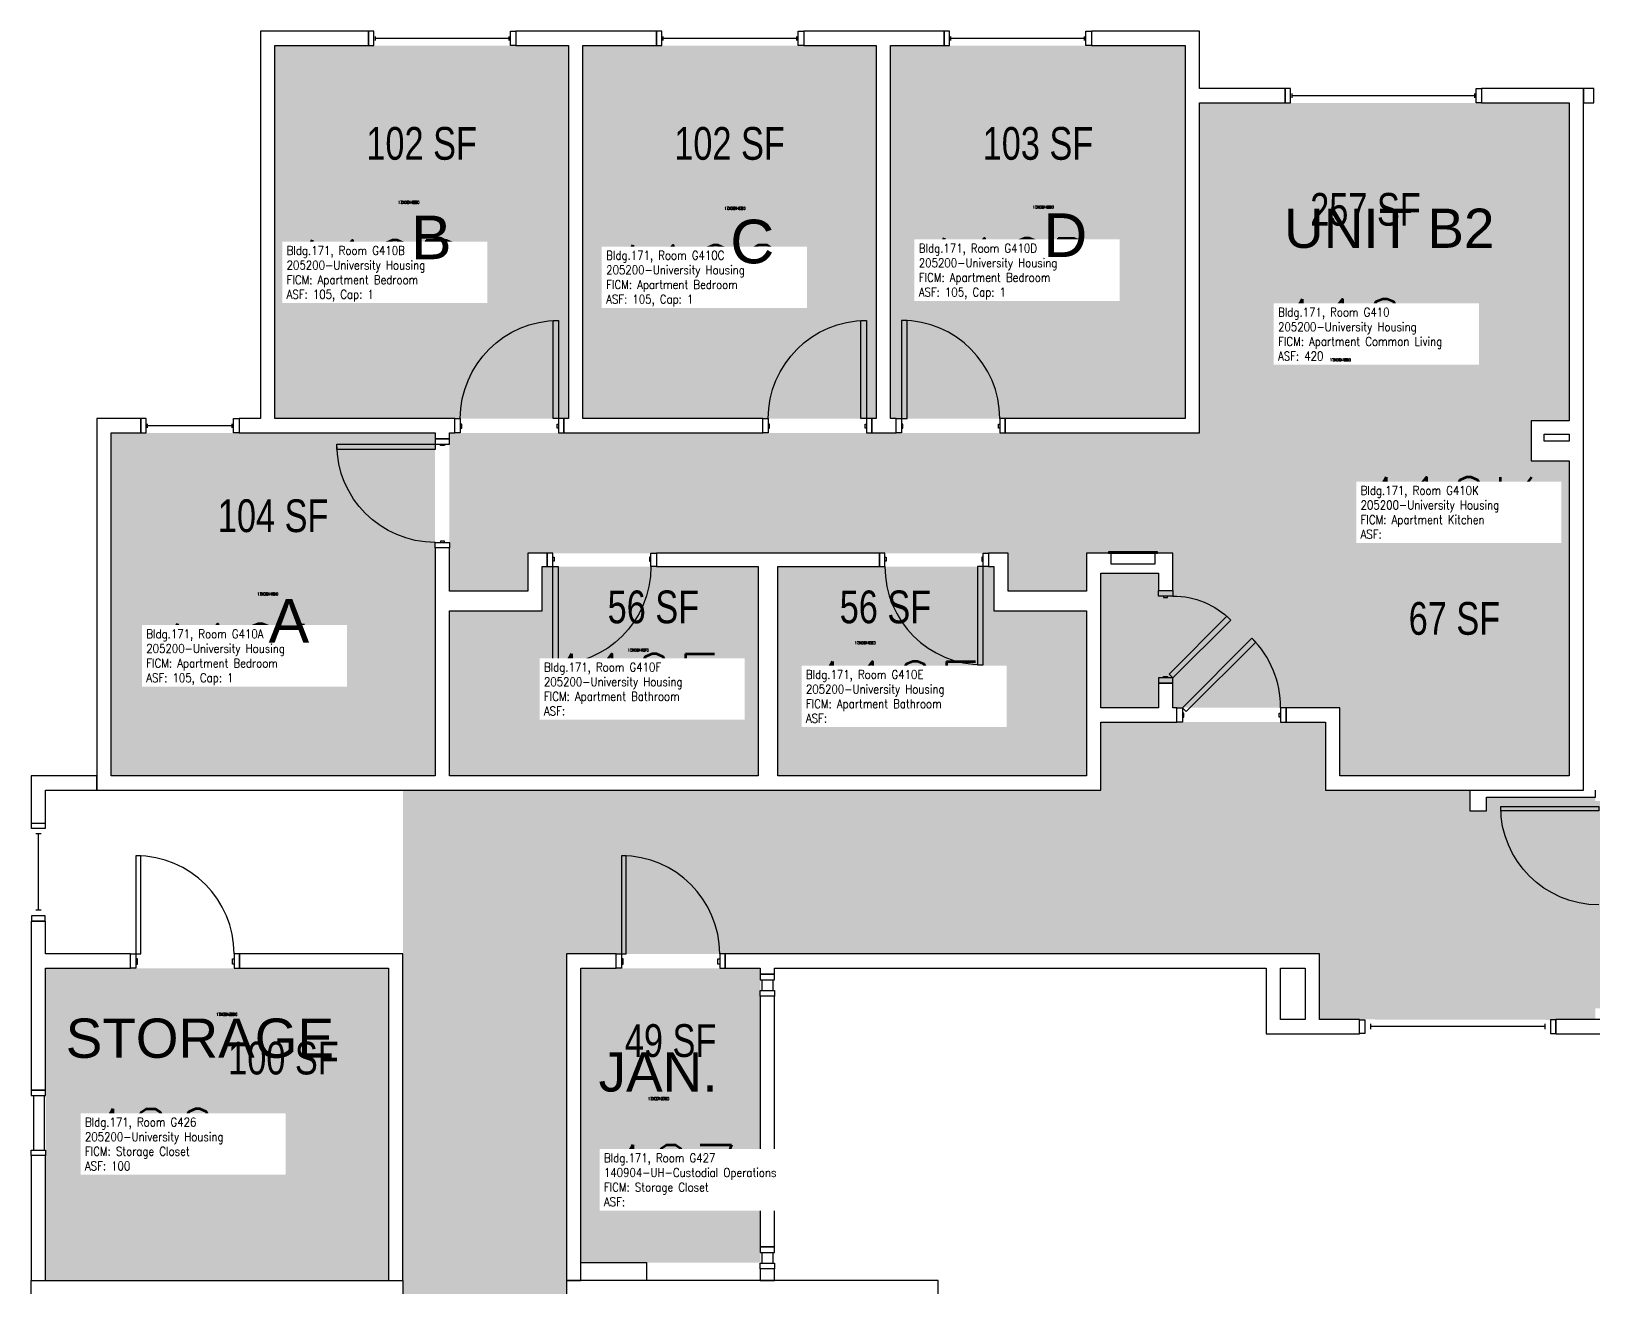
# Model space of a CAD drawing. Header units: inches. Extents: x 1062 to 4030, y -1482 to 1605.
# Drawn here: x 1205 to 1778, y 1145 to 1605 of the extents above; entities that cross this region are included whole.
import ezdxf
from ezdxf.enums import TextEntityAlignment as Align

# ---------------------------------------------------------------- set-up
doc = ezdxf.new("R2010")
doc.units = ezdxf.units.IN
doc.header["$LTSCALE"] = 192
doc.header["$MEASUREMENT"] = 0
for name, color, linetype in [('A-AREA-IDEN', 1, 'Continuous'), ('A-DOOR', 2, 'Continuous'), ('A-GLAZ', 1, 'Continuous'), ('A-IDEN-RNUM', 7, 'Continuous'), ('A-IDEN-SNUM', 4, 'Continuous'), ('A-IDEN-VNUM', 4, 'Continuous'), ('A-WALL', 5, 'Continuous'), ('AREA-TEXT', 3, 'Continuous'), ('E-POWER', 2, 'Continuous'), ('Rooms-Category-Color', 7, 'Continuous'), ('Rooms-College-Color', 7, 'Continuous'), ('Rooms-Department-Color', 7, 'Continuous'), ('Rooms-Division-Color', 7, 'Continuous'), ('Rooms-Information', 7, 'Continuous')]:
    doc.layers.add(name, color=color, linetype=linetype)
doc.styles.add('AREA', font='arial.ttf', dxfattribs={"width": 0.75, "height": 12})
doc.styles.add('Dimstyle', font='arial.ttf')
doc.styles.add('ROOMSNUMBER', font='txt.shx', dxfattribs={"height": 0.03})
doc.styles.add('ROOMVNUMBER', font='simplex.shx', dxfattribs={"width": 0.85})
doc.styles.get("Standard").update_dxf_attribs({"font": 'arial.ttf'})

msp = doc.modelspace()

# ---------------------------------------------------------------- hatches: boundary and pattern name
h = msp.add_hatch()
h.set_pattern_fill('ANSI31', color=256, style=0)
h.set_pattern_definition([(45, (1169.63128, 1978.21835), (-0.088388348, 0.088388348), [])])
h.paths.add_polyline_path([(1501.1, 1394.27), (1559.84, 1394.27), (1559.84, 1385.06), (1501.1, 1385.06)], flags=9)
at = {"layer": 'Rooms-Category-Color', "true_color": 0x728ef3}
for points in [[(1401.74, 1600.13), (1294.11, 1600.13), (1294.11, 1463.38), (1401.75, 1463.39), (1401.75, 1599.68)], [(1406.99, 1600.13), (1514.61, 1600.13), (1514.63, 1463.39), (1406.99, 1463.38), (1407, 1599.68)], [(1519.86, 1600.13), (1627.86, 1600.13), (1627.86, 1463.38), (1519.86, 1463.38), (1519.88, 1599.68)], [(1768.61, 1579.13), (1633.11, 1579.13), (1633.11, 1458.13), (1358.11, 1458.13), (1358.11, 1400.13), (1386.86, 1400.13), (1386.86, 1414), (1562.89, 1414), (1562.89, 1400.13), (1591.64, 1400.13), (1591.64, 1414), (1623.34, 1414), (1623.34, 1400.38), (1618.09, 1400.38), (1618.09, 1406.75), (1596.89, 1406.75), (1596.89, 1357.38), (1618.09, 1357.38), (1618.09, 1366.38), (1623.34, 1366.38), (1623.34, 1357.38), (1684.47, 1357.38), (1684.47, 1447.88), (1754.61, 1447.88), (1754.61, 1462.5), (1768.61, 1462.5)], [(1234.13, 1332.38), (1234.11, 1458.13), (1352.86, 1458.13), (1352.86, 1332.38)], [(1768.61, 1447.88), (1768.61, 1332.38), (1684.47, 1332.38), (1684.47, 1447.88)], [(1392.13, 1409.13), (1471.25, 1409.13), (1471.25, 1332.38), (1358.13, 1332.38), (1358.11, 1392.88), (1392.11, 1392.88)], [(1478.52, 1332.38), (1591.64, 1332.38), (1591.64, 1392.88), (1557.64, 1392.88), (1557.64, 1409.13), (1478.5, 1409.13)], [(1210.06, 1261.88), (1335.81, 1261.88), (1335.81, 1147.38), (1210.06, 1147.38)], [(1406.31, 1154), (1472.06, 1154), (1472.06, 1261.88), (1406.31, 1261.88)]]:
    msp.add_hatch(color=171, dxfattribs=at).paths.add_polyline_path(points)
at = {"layer": 'Rooms-Category-Color', "true_color": 0xadadad}
for points in [[(1732.24, 1327.13), (1732.24, 1243.02), (1677.06, 1243.13), (1677.06, 1267.13), (1401.06, 1267.13), (1401.06, 779.34), (1426.06, 779.34), (1426.06, 697.02), (1401.06, 697.02), (1401.06, 512.98), (1426.06, 512.98), (1426.06, 430.66), (1401.06, 430.66), (1401.06, 62.63), (1341.06, 62.63), (1341.06, 430.66), (1316.06, 430.66), (1316.06, 512.98), (1341.06, 512.98), (1341.06, 697.02), (1316.06, 697.02), (1316.06, 779.34), (1341.06, 779.34), (1341.06, 1267.13), (1341.06, 1327.13), (1596.89, 1327.13), (1596.89, 1352.13), (1679.22, 1352.13), (1679.22, 1327.13)], [(2373.32, 1275.37), (2369.79, 1278.9), (2351.87, 1296.82), (2321.57, 1327.13), (2031.61, 1327.13), (1782.24, 1327.13), (1782.24, 1323.13), (1778.24, 1323.13), (1778.24, 1324.63), (1738.24, 1324.63), (1738.24, 1319.63), (1732.24, 1319.63), (1732.24, 1243.02), (1763.74, 1242.96), (1778.24, 1243.13), (1778.24, 1247.13), (1782.24, 1247.13), (1782.24, 1245.63), (1822.24, 1245.63), (1822.24, 1250.63), (1828.24, 1250.63), (1828.24, 1222.38), (1897.49, 1222.38), (1897.49, 1243.13), (2320.71, 1243.13), (2327.36, 1236.48), (2330.9, 1232.94)]]:
    msp.add_hatch(color=253, dxfattribs=at).paths.add_polyline_path(points)
at = {"layer": 'Rooms-College-Color', "true_color": 0xadadad}
for points in [[(1401.74, 1600.13), (1294.11, 1600.13), (1294.11, 1463.38), (1401.75, 1463.39), (1401.75, 1599.68)], [(1406.99, 1600.13), (1514.61, 1600.13), (1514.63, 1463.39), (1406.99, 1463.38), (1407, 1599.68)], [(1519.86, 1600.13), (1627.86, 1600.13), (1627.86, 1463.38), (1519.86, 1463.38), (1519.88, 1599.68)], [(1768.61, 1579.13), (1633.11, 1579.13), (1633.11, 1458.13), (1358.11, 1458.13), (1358.11, 1400.13), (1386.86, 1400.13), (1386.86, 1414), (1562.89, 1414), (1562.89, 1400.13), (1591.64, 1400.13), (1591.64, 1414), (1623.34, 1414), (1623.34, 1400.38), (1618.09, 1400.38), (1618.09, 1406.75), (1596.89, 1406.75), (1596.89, 1357.38), (1618.09, 1357.38), (1618.09, 1366.38), (1623.34, 1366.38), (1623.34, 1357.38), (1684.47, 1357.38), (1684.47, 1447.88), (1754.61, 1447.88), (1754.61, 1462.5), (1768.61, 1462.5)], [(1234.13, 1332.38), (1234.11, 1458.13), (1352.86, 1458.13), (1352.86, 1332.38)], [(1768.61, 1447.88), (1768.61, 1332.38), (1684.47, 1332.38), (1684.47, 1447.88)], [(1392.13, 1409.13), (1471.25, 1409.13), (1471.25, 1332.38), (1358.13, 1332.38), (1358.11, 1392.88), (1392.11, 1392.88)], [(1478.52, 1332.38), (1591.64, 1332.38), (1591.64, 1392.88), (1557.64, 1392.88), (1557.64, 1409.13), (1478.5, 1409.13)], [(1732.24, 1327.13), (1732.24, 1243.02), (1677.06, 1243.13), (1677.06, 1267.13), (1401.06, 1267.13), (1401.06, 779.34), (1426.06, 779.34), (1426.06, 697.02), (1401.06, 697.02), (1401.06, 512.98), (1426.06, 512.98), (1426.06, 430.66), (1401.06, 430.66), (1401.06, 62.63), (1341.06, 62.63), (1341.06, 430.66), (1316.06, 430.66), (1316.06, 512.98), (1341.06, 512.98), (1341.06, 697.02), (1316.06, 697.02), (1316.06, 779.34), (1341.06, 779.34), (1341.06, 1267.13), (1341.06, 1327.13), (1596.89, 1327.13), (1596.89, 1352.13), (1679.22, 1352.13), (1679.22, 1327.13)], [(2373.32, 1275.37), (2369.79, 1278.9), (2351.87, 1296.82), (2321.57, 1327.13), (2031.61, 1327.13), (1782.24, 1327.13), (1782.24, 1323.13), (1778.24, 1323.13), (1778.24, 1324.63), (1738.24, 1324.63), (1738.24, 1319.63), (1732.24, 1319.63), (1732.24, 1243.02), (1763.74, 1242.96), (1778.24, 1243.13), (1778.24, 1247.13), (1782.24, 1247.13), (1782.24, 1245.63), (1822.24, 1245.63), (1822.24, 1250.63), (1828.24, 1250.63), (1828.24, 1222.38), (1897.49, 1222.38), (1897.49, 1243.13), (2320.71, 1243.13), (2327.36, 1236.48), (2330.9, 1232.94)], [(1210.06, 1261.88), (1335.81, 1261.88), (1335.81, 1147.38), (1210.06, 1147.38)], [(1406.31, 1154), (1472.06, 1154), (1472.06, 1261.88), (1406.31, 1261.88)]]:
    msp.add_hatch(color=253, dxfattribs=at).paths.add_polyline_path(points)
at = {"layer": 'Rooms-Department-Color', "true_color": 0x604aed}
for points in [[(1401.74, 1600.13), (1294.11, 1600.13), (1294.11, 1463.38), (1401.75, 1463.39), (1401.75, 1599.68)], [(1406.99, 1600.13), (1514.61, 1600.13), (1514.63, 1463.39), (1406.99, 1463.38), (1407, 1599.68)], [(1519.86, 1600.13), (1627.86, 1600.13), (1627.86, 1463.38), (1519.86, 1463.38), (1519.88, 1599.68)], [(1768.61, 1579.13), (1633.11, 1579.13), (1633.11, 1458.13), (1358.11, 1458.13), (1358.11, 1400.13), (1386.86, 1400.13), (1386.86, 1414), (1562.89, 1414), (1562.89, 1400.13), (1591.64, 1400.13), (1591.64, 1414), (1623.34, 1414), (1623.34, 1400.38), (1618.09, 1400.38), (1618.09, 1406.75), (1596.89, 1406.75), (1596.89, 1357.38), (1618.09, 1357.38), (1618.09, 1366.38), (1623.34, 1366.38), (1623.34, 1357.38), (1684.47, 1357.38), (1684.47, 1447.88), (1754.61, 1447.88), (1754.61, 1462.5), (1768.61, 1462.5)], [(1234.13, 1332.38), (1234.11, 1458.13), (1352.86, 1458.13), (1352.86, 1332.38)], [(1768.61, 1447.88), (1768.61, 1332.38), (1684.47, 1332.38), (1684.47, 1447.88)], [(1392.13, 1409.13), (1471.25, 1409.13), (1471.25, 1332.38), (1358.13, 1332.38), (1358.11, 1392.88), (1392.11, 1392.88)], [(1478.52, 1332.38), (1591.64, 1332.38), (1591.64, 1392.88), (1557.64, 1392.88), (1557.64, 1409.13), (1478.5, 1409.13)], [(1210.06, 1261.88), (1335.81, 1261.88), (1335.81, 1147.38), (1210.06, 1147.38)], [(1406.31, 1154), (1472.06, 1154), (1472.06, 1261.88), (1406.31, 1261.88)]]:
    msp.add_hatch(color=173, dxfattribs=at).paths.add_polyline_path(points)
at = {"layer": 'Rooms-Department-Color', "true_color": 0xacacac}
for points in [[(1732.24, 1327.13), (1732.24, 1243.02), (1677.06, 1243.13), (1677.06, 1267.13), (1401.06, 1267.13), (1401.06, 779.34), (1426.06, 779.34), (1426.06, 697.02), (1401.06, 697.02), (1401.06, 512.98), (1426.06, 512.98), (1426.06, 430.66), (1401.06, 430.66), (1401.06, 62.63), (1341.06, 62.63), (1341.06, 430.66), (1316.06, 430.66), (1316.06, 512.98), (1341.06, 512.98), (1341.06, 697.02), (1316.06, 697.02), (1316.06, 779.34), (1341.06, 779.34), (1341.06, 1267.13), (1341.06, 1327.13), (1596.89, 1327.13), (1596.89, 1352.13), (1679.22, 1352.13), (1679.22, 1327.13)], [(2373.32, 1275.37), (2369.79, 1278.9), (2351.87, 1296.82), (2321.57, 1327.13), (2031.61, 1327.13), (1782.24, 1327.13), (1782.24, 1323.13), (1778.24, 1323.13), (1778.24, 1324.63), (1738.24, 1324.63), (1738.24, 1319.63), (1732.24, 1319.63), (1732.24, 1243.02), (1763.74, 1242.96), (1778.24, 1243.13), (1778.24, 1247.13), (1782.24, 1247.13), (1782.24, 1245.63), (1822.24, 1245.63), (1822.24, 1250.63), (1828.24, 1250.63), (1828.24, 1222.38), (1897.49, 1222.38), (1897.49, 1243.13), (2320.71, 1243.13), (2327.36, 1236.48), (2330.9, 1232.94)]]:
    msp.add_hatch(color=253, dxfattribs=at).paths.add_polyline_path(points)
at = {"layer": 'Rooms-Division-Color', "true_color": 0x604aed}
for points in [[(1401.74, 1600.13), (1294.11, 1600.13), (1294.11, 1463.38), (1401.75, 1463.39), (1401.75, 1599.68)], [(1406.99, 1600.13), (1514.61, 1600.13), (1514.63, 1463.39), (1406.99, 1463.38), (1407, 1599.68)], [(1519.86, 1600.13), (1627.86, 1600.13), (1627.86, 1463.38), (1519.86, 1463.38), (1519.88, 1599.68)], [(1768.61, 1579.13), (1633.11, 1579.13), (1633.11, 1458.13), (1358.11, 1458.13), (1358.11, 1400.13), (1386.86, 1400.13), (1386.86, 1414), (1562.89, 1414), (1562.89, 1400.13), (1591.64, 1400.13), (1591.64, 1414), (1623.34, 1414), (1623.34, 1400.38), (1618.09, 1400.38), (1618.09, 1406.75), (1596.89, 1406.75), (1596.89, 1357.38), (1618.09, 1357.38), (1618.09, 1366.38), (1623.34, 1366.38), (1623.34, 1357.38), (1684.47, 1357.38), (1684.47, 1447.88), (1754.61, 1447.88), (1754.61, 1462.5), (1768.61, 1462.5)], [(1234.13, 1332.38), (1234.11, 1458.13), (1352.86, 1458.13), (1352.86, 1332.38)], [(1768.61, 1447.88), (1768.61, 1332.38), (1684.47, 1332.38), (1684.47, 1447.88)], [(1392.13, 1409.13), (1471.25, 1409.13), (1471.25, 1332.38), (1358.13, 1332.38), (1358.11, 1392.88), (1392.11, 1392.88)], [(1478.52, 1332.38), (1591.64, 1332.38), (1591.64, 1392.88), (1557.64, 1392.88), (1557.64, 1409.13), (1478.5, 1409.13)], [(1210.06, 1261.88), (1335.81, 1261.88), (1335.81, 1147.38), (1210.06, 1147.38)], [(1406.31, 1154), (1472.06, 1154), (1472.06, 1261.88), (1406.31, 1261.88)]]:
    msp.add_hatch(color=173, dxfattribs=at).paths.add_polyline_path(points)
at = {"layer": 'Rooms-Division-Color', "true_color": 0xadadad}
for points in [[(1732.24, 1327.13), (1732.24, 1243.02), (1677.06, 1243.13), (1677.06, 1267.13), (1401.06, 1267.13), (1401.06, 779.34), (1426.06, 779.34), (1426.06, 697.02), (1401.06, 697.02), (1401.06, 512.98), (1426.06, 512.98), (1426.06, 430.66), (1401.06, 430.66), (1401.06, 62.63), (1341.06, 62.63), (1341.06, 430.66), (1316.06, 430.66), (1316.06, 512.98), (1341.06, 512.98), (1341.06, 697.02), (1316.06, 697.02), (1316.06, 779.34), (1341.06, 779.34), (1341.06, 1267.13), (1341.06, 1327.13), (1596.89, 1327.13), (1596.89, 1352.13), (1679.22, 1352.13), (1679.22, 1327.13)], [(2373.32, 1275.37), (2369.79, 1278.9), (2351.87, 1296.82), (2321.57, 1327.13), (2031.61, 1327.13), (1782.24, 1327.13), (1782.24, 1323.13), (1778.24, 1323.13), (1778.24, 1324.63), (1738.24, 1324.63), (1738.24, 1319.63), (1732.24, 1319.63), (1732.24, 1243.02), (1763.74, 1242.96), (1778.24, 1243.13), (1778.24, 1247.13), (1782.24, 1247.13), (1782.24, 1245.63), (1822.24, 1245.63), (1822.24, 1250.63), (1828.24, 1250.63), (1828.24, 1222.38), (1897.49, 1222.38), (1897.49, 1243.13), (2320.71, 1243.13), (2327.36, 1236.48), (2330.9, 1232.94)]]:
    msp.add_hatch(color=253, dxfattribs=at).paths.add_polyline_path(points)

# ---------------------------------------------------------------- linework, layer by layer
at = {"layer": 'A-DOOR'}
for points in [[(1398.11, 1463.38), (1396.11, 1463.38), (1396.11, 1499.38), (1398.11, 1499.38)], [(1510.99, 1463.38), (1508.99, 1463.38), (1508.99, 1499.38), (1510.99, 1499.38)], [(1523.86, 1463.38), (1525.86, 1463.38), (1525.86, 1499.38), (1523.86, 1499.38)], [(1362.11, 1458.13), (1360.11, 1458.13), (1360.11, 1463.38), (1362.11, 1463.38)], [(1362.11, 1459.88), (1362.61, 1459.88), (1362.61, 1461.38), (1362.11, 1461.38)], [(1398.11, 1459.88), (1397.61, 1459.88), (1397.61, 1461.38), (1398.11, 1461.38)], [(1398.11, 1458.13), (1400.11, 1458.13), (1400.11, 1463.38), (1398.11, 1463.38)], [(1474.99, 1458.13), (1472.99, 1458.13), (1472.99, 1463.38), (1474.99, 1463.38)], [(1474.99, 1459.88), (1475.49, 1459.88), (1475.49, 1461.38), (1474.99, 1461.38)], [(1510.99, 1459.88), (1510.49, 1459.88), (1510.49, 1461.38), (1510.99, 1461.38)], [(1510.99, 1458.13), (1512.99, 1458.13), (1512.99, 1463.38), (1510.99, 1463.38)], [(1523.86, 1458.13), (1521.86, 1458.13), (1521.86, 1463.38), (1523.86, 1463.38)], [(1523.86, 1459.88), (1524.36, 1459.88), (1524.36, 1461.38), (1523.86, 1461.38)], [(1559.86, 1459.88), (1559.36, 1459.88), (1559.36, 1461.38), (1559.86, 1461.38)], [(1559.86, 1458.13), (1561.86, 1458.13), (1561.86, 1463.38), (1559.86, 1463.38)], [(1358.11, 1454), (1358.11, 1456), (1352.86, 1456), (1352.86, 1454)], [(1352.86, 1454), (1352.86, 1452), (1316.86, 1452), (1316.86, 1454)], [(1356.36, 1454), (1356.36, 1453.5), (1354.86, 1453.5), (1354.86, 1454)], [(1358.11, 1418), (1358.11, 1416), (1352.86, 1416), (1352.86, 1418)], [(1356.36, 1418), (1356.36, 1418.5), (1354.86, 1418.5), (1354.86, 1418)], [(1396, 1414), (1394, 1414), (1394, 1409.12), (1396, 1409.12)], [(1396, 1412.62), (1396.5, 1412.62), (1396.5, 1411.12), (1396, 1411.12)], [(1396, 1409.12), (1398, 1409.12), (1398, 1373.12), (1396, 1373.12)], [(1432, 1412.62), (1431.5, 1412.62), (1431.5, 1411.12), (1432, 1411.12)], [(1432, 1414), (1434, 1414), (1434, 1409.12), (1432, 1409.12)], [(1517.75, 1414), (1515.75, 1414), (1515.75, 1409.12), (1517.75, 1409.12)], [(1517.75, 1412.62), (1518.25, 1412.62), (1518.25, 1411.12), (1517.75, 1411.12)], [(1553.75, 1409.12), (1551.75, 1409.12), (1551.75, 1373.12), (1553.75, 1373.12)], [(1553.75, 1412.62), (1553.25, 1412.62), (1553.25, 1411.12), (1553.75, 1411.12)], [(1553.75, 1414), (1555.75, 1414), (1555.75, 1409.12), (1553.75, 1409.12)], [(1618.09, 1398.33), (1618.09, 1400.33), (1623.34, 1400.33), (1623.34, 1398.33)], [(1619.84, 1398.33), (1619.84, 1397.83), (1621.34, 1397.83), (1621.34, 1398.33)], [(1623.34, 1368.33), (1621.93, 1369.74), (1643.14, 1390.95), (1644.56, 1389.54)], [(1626.83, 1357.38), (1628.25, 1355.96), (1653.7, 1381.42), (1652.29, 1382.83)], [(1618.09, 1368.33), (1618.09, 1366.33), (1623.34, 1366.33), (1623.34, 1368.33)], [(1619.84, 1368.33), (1619.84, 1368.83), (1621.34, 1368.83), (1621.34, 1368.33)], [(1626.83, 1352.13), (1624.83, 1352.13), (1624.83, 1357.38), (1626.83, 1357.38)], [(1626.83, 1353.88), (1627.33, 1353.88), (1627.33, 1355.38), (1626.83, 1355.38)], [(1662.83, 1353.88), (1662.33, 1353.88), (1662.33, 1355.38), (1662.83, 1355.38)], [(1662.83, 1352.13), (1664.83, 1352.13), (1664.83, 1357.38), (1662.83, 1357.38)], [(1779.49, 1321.12), (1779.49, 1319.62), (1743.49, 1319.62), (1743.49, 1321.12)], [(1243.19, 1267.12), (1244.94, 1267.12), (1244.94, 1303.12), (1243.19, 1303.12)], [(1421.19, 1267.12), (1422.94, 1267.12), (1422.94, 1303.12), (1421.19, 1303.12)], [(1243.19, 1261.87), (1241.19, 1261.87), (1241.19, 1267.12), (1243.19, 1267.12)], [(1279.19, 1261.87), (1281.19, 1261.87), (1281.19, 1267.12), (1279.19, 1267.12)], [(1421.19, 1261.87), (1419.19, 1261.87), (1419.19, 1267.12), (1421.19, 1267.12)], [(1457.19, 1261.87), (1459.19, 1261.87), (1459.19, 1267.12), (1457.19, 1267.12)], [(1243.19, 1263.37), (1243.81, 1263.37), (1243.81, 1265.37), (1243.19, 1265.37)], [(1279.19, 1263.37), (1278.56, 1263.37), (1278.56, 1265.37), (1279.19, 1265.37)], [(1421.19, 1263.37), (1421.81, 1263.37), (1421.81, 1265.37), (1421.19, 1265.37)], [(1457.19, 1263.37), (1456.56, 1263.37), (1456.56, 1265.37), (1457.19, 1265.37)]]:
    msp.add_lwpolyline(points, close=True, dxfattribs=at)
at = {"layer": 'A-DOOR', "extrusion": (0, 0, -1)}
for centre, radius, start, end in [((-1398.11, 1463.38), 36, 0, 90), ((-1510.99, 1463.38), 36, 0, 90), ((-1352.86, 1454), 36, 270, 0), ((-1396, 1409.12), 36, 180, 270), ((-1623.34, 1368.33), 30, 90, 135), ((-1779.49, 1321.12), 36, 270, 0)]:
    msp.add_arc(centre, radius, start, end, dxfattribs=at)
at = {"layer": 'A-DOOR'}
for centre, start, end in [((1523.86, 1463.38), 0, 90), ((1553.75, 1409.12), 180, 270), ((1626.83, 1357.38), 0, 45), ((1243.19, 1267.12), 0, 90), ((1421.19, 1267.12), 0, 90)]:
    msp.add_arc(centre, 36, start, end, dxfattribs=at)
at = {"layer": 'A-GLAZ'}
for p, q in [((1330.96, 1602), (1330.96, 1603.5)), ((1379.96, 1602.75), (1330.96, 1602.75)), ((1379.96, 1602), (1379.96, 1603.5)), ((1436.49, 1602), (1436.49, 1603.5)), ((1485.49, 1602.75), (1436.49, 1602.75)), ((1485.49, 1602), (1485.49, 1603.5)), ((1541.96, 1602), (1541.96, 1603.5)), ((1590.96, 1602.75), (1541.96, 1602.75)), ((1590.96, 1602), (1590.96, 1603.5)), ((1667, 1581), (1667, 1582.5)), ((1734, 1581.75), (1667, 1581.75)), ((1734, 1581), (1734, 1582.5)), ((1247.49, 1460), (1247.49, 1461.5)), ((1278.49, 1460.75), (1247.49, 1460.75)), ((1278.49, 1460), (1278.49, 1461.5)), ((1208.44, 1311.12), (1206.44, 1311.12)), ((1207.44, 1283.12), (1207.44, 1311.12)), ((1208.44, 1283.12), (1206.44, 1283.12)), ((1472.69, 1257.67), (1472.69, 1253.67)), ((1476.69, 1257.67), (1476.69, 1253.67)), ((1695.74, 1241.5), (1695.74, 1239.5)), ((1759.74, 1240.5), (1695.74, 1240.5)), ((1759.74, 1241.5), (1759.74, 1239.5)), ((1205.61, 1215.18), (1205.61, 1195.18)), ((1209.61, 1215.18), (1209.61, 1195.18)), ((1472.69, 1157.71), (1472.69, 1153.71)), ((1476.69, 1157.71), (1476.69, 1153.71))]:
    msp.add_line(p, q, dxfattribs=at)
for points in [[(1330.46, 1605.38), (1328.46, 1605.38), (1328.46, 1600.13), (1330.46, 1600.13)], [(1380.46, 1605.38), (1382.46, 1605.38), (1382.46, 1600.13), (1380.46, 1600.13)], [(1435.99, 1605.38), (1433.99, 1605.38), (1433.99, 1600.13), (1435.99, 1600.13)], [(1485.99, 1605.38), (1487.99, 1605.38), (1487.99, 1600.13), (1485.99, 1600.13)], [(1541.46, 1605.38), (1539.46, 1605.38), (1539.46, 1600.13), (1541.46, 1600.13)], [(1591.46, 1605.38), (1593.46, 1605.38), (1593.46, 1600.13), (1591.46, 1600.13)], [(1666.5, 1584.38), (1664.5, 1584.38), (1664.5, 1579.13), (1666.5, 1579.13)], [(1734.5, 1584.38), (1736.5, 1584.38), (1736.5, 1579.13), (1734.5, 1579.13)], [(1246.99, 1463.38), (1244.99, 1463.38), (1244.99, 1458.13), (1246.99, 1458.13)], [(1278.99, 1463.38), (1280.99, 1463.38), (1280.99, 1458.13), (1278.99, 1458.13)], [(1204.94, 1313.12), (1204.94, 1315.12), (1209.94, 1315.12), (1209.94, 1313.12)], [(1204.94, 1281.12), (1204.94, 1279.12), (1209.94, 1279.12), (1209.94, 1281.12)], [(1477.31, 1257.67), (1477.31, 1259.67), (1472.06, 1259.67), (1472.06, 1257.67)], [(1477.31, 1253.67), (1477.31, 1251.67), (1472.06, 1251.67), (1472.06, 1253.67)], [(1693.74, 1238), (1691.74, 1238), (1691.74, 1243), (1693.74, 1243)], [(1761.74, 1238), (1763.74, 1238), (1763.74, 1243), (1761.74, 1243)], [(1210.06, 1215.18), (1210.06, 1217.18), (1204.81, 1217.18), (1204.81, 1215.18)], [(1210.06, 1195.18), (1210.06, 1193.18), (1204.81, 1193.18), (1204.81, 1195.18)], [(1477.31, 1157.71), (1477.31, 1159.71), (1472.06, 1159.71), (1472.06, 1157.71)], [(1477.31, 1153.71), (1477.31, 1151.71), (1472.06, 1151.71), (1472.06, 1153.71)]]:
    msp.add_lwpolyline(points, close=True, dxfattribs=at)
at = {"layer": 'A-WALL'}
for p, q in [((1288.86, 1605.38), (1288.86, 1463.38)), ((1328.46, 1605.38), (1288.86, 1605.38)), ((1328.46, 1600.13), (1328.46, 1605.38)), ((1382.46, 1605.38), (1382.46, 1600.13)), ((1433.99, 1605.38), (1382.46, 1605.38)), ((1433.99, 1600.13), (1433.99, 1605.38)), ((1539.46, 1605.38), (1487.99, 1605.38)), ((1487.99, 1605.38), (1487.99, 1600.13)), ((1539.46, 1600.13), (1539.46, 1605.38)), ((1633.11, 1605.38), (1593.46, 1605.38)), ((1593.46, 1605.38), (1593.46, 1600.13)), ((1633.11, 1584.38), (1633.11, 1605.38)), ((1294.11, 1463.38), (1294.11, 1600.13)), ((1294.11, 1600.13), (1328.46, 1600.13)), ((1382.46, 1600.13), (1401.74, 1600.13)), ((1401.74, 1600.13), (1401.74, 1463.38)), ((1406.99, 1463.38), (1406.99, 1600.13)), ((1406.99, 1600.13), (1433.99, 1600.13)), ((1487.99, 1600.13), (1514.61, 1600.13)), ((1514.61, 1600.13), (1514.61, 1463.38)), ((1519.86, 1600.13), (1539.46, 1600.13)), ((1519.86, 1463.38), (1519.86, 1600.13)), ((1593.46, 1600.13), (1627.86, 1600.13)), ((1627.86, 1600.13), (1627.86, 1463.38)), ((1664.5, 1584.38), (1633.11, 1584.38)), ((1664.5, 1579.13), (1664.5, 1584.38)), ((1773.86, 1584.38), (1736.5, 1584.38)), ((1736.5, 1584.38), (1736.5, 1579.13)), ((1777.61, 1584.38), (1773.86, 1584.38)), ((1773.86, 1584.38), (1773.86, 1579.13)), ((1773.86, 1327.13), (1773.86, 1584.38)), ((1777.61, 1579.13), (1777.61, 1584.38)), ((1633.11, 1458.13), (1633.11, 1579.13)), ((1633.11, 1579.13), (1664.5, 1579.13)), ((1736.5, 1579.13), (1768.61, 1579.13)), ((1768.61, 1579.13), (1768.61, 1462.5)), ((1773.86, 1579.13), (1777.61, 1579.13)), ((1244.99, 1463.38), (1228.86, 1463.38)), ((1228.86, 1463.38), (1228.86, 1327.13)), ((1244.99, 1458.13), (1244.99, 1463.38)), ((1288.86, 1463.38), (1280.99, 1463.38)), ((1280.99, 1463.38), (1280.99, 1458.13)), ((1360.11, 1463.38), (1294.11, 1463.38)), ((1360.11, 1458.13), (1360.11, 1463.38)), ((1401.74, 1463.38), (1400.11, 1463.38)), ((1400.11, 1463.38), (1400.11, 1458.13)), ((1472.99, 1463.38), (1406.99, 1463.38)), ((1472.99, 1458.13), (1472.99, 1463.38)), ((1514.61, 1463.38), (1512.99, 1463.38)), ((1512.99, 1463.38), (1512.99, 1458.13)), ((1521.86, 1463.38), (1519.86, 1463.38)), ((1521.86, 1458.13), (1521.86, 1463.38)), ((1627.86, 1463.38), (1561.86, 1463.38)), ((1561.86, 1463.38), (1561.86, 1458.13)), ((1754.61, 1462.5), (1754.61, 1447.88)), ((1768.61, 1462.5), (1754.61, 1462.5)), ((1234.11, 1458.13), (1244.99, 1458.13)), ((1234.11, 1332.38), (1234.11, 1458.13)), ((1280.99, 1458.13), (1289.49, 1458.13)), ((1289.49, 1458.13), (1352.86, 1458.13)), ((1352.86, 1458.13), (1352.86, 1456)), ((1352.86, 1456), (1358.11, 1456)), ((1358.11, 1458.13), (1360.11, 1458.13)), ((1358.11, 1456), (1358.11, 1458.13)), ((1400.11, 1458.13), (1472.99, 1458.13)), ((1512.99, 1458.13), (1521.86, 1458.13)), ((1561.86, 1458.13), (1633.11, 1458.13)), ((1759.49, 1455.13), (1759.49, 1457.63)), ((1759.49, 1457.63), (1768.61, 1457.63)), ((1768.61, 1455.13), (1759.49, 1455.13)), ((1768.61, 1457.63), (1768.61, 1455.13)), ((1754.61, 1447.88), (1768.61, 1447.88)), ((1768.61, 1447.88), (1768.61, 1332.38)), ((1358.11, 1416), (1352.86, 1416)), ((1352.86, 1416), (1352.86, 1413.38)), ((1358.11, 1413.38), (1358.11, 1416)), ((1352.86, 1413.38), (1352.86, 1332.38)), ((1358.11, 1400.13), (1358.11, 1413.38)), ((1394, 1414), (1386.86, 1414)), ((1386.86, 1414), (1386.86, 1400.13)), ((1392.11, 1409.12), (1394, 1409.12)), ((1392.11, 1392.88), (1392.11, 1409.12)), ((1394, 1409.12), (1394, 1414)), ((1515.75, 1414), (1434, 1414)), ((1434, 1414), (1434, 1409.12)), ((1434, 1409.12), (1471.25, 1409.12)), ((1471.25, 1409.12), (1471.25, 1332.38)), ((1478.5, 1409.12), (1515.75, 1409.12)), ((1478.5, 1332.38), (1478.5, 1409.12)), ((1515.75, 1409.12), (1515.75, 1414)), ((1562.9, 1414), (1555.75, 1414)), ((1555.75, 1414), (1555.75, 1409.12)), ((1555.75, 1409.12), (1557.65, 1409.12)), ((1557.65, 1409.12), (1557.65, 1392.88)), ((1562.9, 1400.13), (1562.9, 1414)), ((1623.34, 1414), (1591.65, 1414)), ((1591.65, 1414), (1591.65, 1400.13)), ((1623.34, 1400.33), (1623.34, 1414)), ((1596.9, 1406.75), (1618.09, 1406.75)), ((1596.9, 1357.38), (1596.9, 1406.75)), ((1618.09, 1406.75), (1618.09, 1400.33)), ((1386.86, 1400.13), (1358.11, 1400.13)), ((1591.65, 1400.13), (1562.9, 1400.13)), ((1618.09, 1400.33), (1623.34, 1400.33)), ((1358.11, 1332.38), (1358.11, 1392.88)), ((1358.11, 1392.88), (1392.11, 1392.88)), ((1557.65, 1392.88), (1591.65, 1392.88)), ((1591.65, 1392.88), (1591.65, 1332.38)), ((1623.34, 1366.33), (1618.09, 1366.33)), ((1618.09, 1366.33), (1618.09, 1357.38)), ((1623.34, 1357.38), (1623.34, 1366.33)), ((1618.09, 1357.38), (1596.9, 1357.38)), ((1596.9, 1352.13), (1624.83, 1352.13)), ((1596.9, 1327.13), (1596.9, 1352.13)), ((1624.83, 1357.38), (1623.34, 1357.38)), ((1624.83, 1352.13), (1624.83, 1357.38)), ((1684.47, 1357.38), (1664.83, 1357.38)), ((1664.83, 1357.38), (1664.83, 1352.13)), ((1664.83, 1352.13), (1679.22, 1352.13)), ((1679.22, 1352.13), (1679.22, 1327.13)), ((1684.47, 1332.38), (1684.47, 1357.38)), ((1228.86, 1332.38), (1204.81, 1332.38)), ((1204.81, 1332.38), (1204.81, 1315.12)), ((1228.86, 1327.13), (1228.86, 1332.38)), ((1352.86, 1332.38), (1234.11, 1332.38)), ((1471.25, 1332.38), (1358.11, 1332.38)), ((1591.65, 1332.38), (1478.5, 1332.38)), ((1768.61, 1332.38), (1684.47, 1332.38)), ((1210.06, 1327.13), (1228.86, 1327.13)), ((1210.06, 1315.12), (1210.06, 1327.13)), ((1228.86, 1327.13), (1357.49, 1327.13)), ((1357.49, 1327.13), (1596.9, 1327.13)), ((1679.22, 1327.13), (1773.86, 1327.13)), ((1204.81, 1315.12), (1210.06, 1315.12)), ((1210.06, 1279.12), (1204.81, 1279.12)), ((1204.81, 1279.12), (1204.81, 1257.13)), ((1210.06, 1267.12), (1210.06, 1279.12)), ((1241.19, 1267.12), (1210.06, 1267.12)), ((1241.19, 1261.87), (1241.19, 1267.12)), ((1341.06, 1267.12), (1281.19, 1267.12)), ((1281.19, 1267.12), (1281.19, 1261.87)), ((1341.06, 1147.37), (1341.06, 1267.12)), ((1419.19, 1267.12), (1401.06, 1267.12)), ((1401.06, 1267.12), (1401.06, 1147.37)), ((1419.19, 1261.87), (1419.19, 1267.12)), ((1677.06, 1267.12), (1459.19, 1267.12)), ((1459.19, 1267.12), (1459.19, 1261.87)), ((1677.06, 1243.13), (1677.06, 1267.12)), ((1210.06, 1261.87), (1241.19, 1261.87)), ((1210.06, 1257.13), (1210.06, 1261.87)), ((1281.19, 1261.87), (1335.81, 1261.87)), ((1335.81, 1261.87), (1335.81, 1147.37)), ((1406.31, 1261.87), (1419.19, 1261.87)), ((1406.31, 1147.37), (1406.31, 1261.87)), ((1459.19, 1261.87), (1472.06, 1261.87)), ((1472.06, 1261.87), (1472.06, 1259.67)), ((1477.31, 1261.87), (1657.56, 1261.87)), ((1477.31, 1259.67), (1477.31, 1261.87)), ((1657.56, 1261.87), (1657.56, 1237.88)), ((1662.81, 1261.87), (1671.81, 1261.87)), ((1662.81, 1243.13), (1662.81, 1261.87)), ((1671.81, 1261.87), (1671.81, 1243.13)), ((1204.81, 1257.13), (1204.81, 1217.18)), ((1210.06, 1217.18), (1210.06, 1257.13)), ((1472.06, 1259.67), (1477.31, 1259.67)), ((1477.31, 1251.67), (1472.06, 1251.67)), ((1472.06, 1251.67), (1472.06, 1159.71)), ((1477.31, 1159.71), (1477.31, 1251.67)), ((1671.81, 1243.13), (1662.81, 1243.13)), ((1691.74, 1243.13), (1677.06, 1243.13)), ((1691.74, 1237.88), (1691.74, 1243.13)), ((1828.24, 1243.13), (1763.74, 1243.13)), ((1763.74, 1243.13), (1763.74, 1237.88)), ((1657.56, 1237.88), (1691.74, 1237.88)), ((1763.74, 1237.88), (1790.24, 1237.88)), ((1204.81, 1217.18), (1210.06, 1217.18)), ((1210.06, 1193.18), (1204.81, 1193.18)), ((1204.81, 1193.18), (1204.81, 1147.37)), ((1210.06, 1147.37), (1210.06, 1193.18)), ((1472.06, 1159.71), (1477.31, 1159.71)), ((1477.31, 1151.71), (1472.06, 1151.71)), ((1472.06, 1151.71), (1472.06, 1147.37)), ((1477.31, 1147.37), (1477.31, 1151.71)), ((1204.81, 1147.37), (1210.06, 1147.37)), ((1204.81, 1131.24), (1204.81, 1147.37)), ((1204.81, 1147.37), (1341.06, 1147.37)), ((1335.81, 1147.37), (1341.06, 1147.37)), ((1341.06, 1147.37), (1341.06, 1018.75)), ((1401.06, 1147.37), (1406.31, 1147.37)), ((1537.31, 1147.37), (1401.06, 1147.37)), ((1401.06, 1147.37), (1401.06, 1018.75)), ((1472.06, 1147.37), (1477.31, 1147.37)), ((1537.31, 1131.24), (1537.31, 1147.37))]:
    msp.add_line(p, q, dxfattribs=at)
for points in [[(1732.24, 1327.13), (1732.24, 1319.62), (1738.24, 1319.62), (1738.24, 1324.63), (1778.24, 1324.63), (1778.24, 1327.13)], [(1406.31, 1154), (1430.31, 1154), (1430.31, 1147.37)]]:
    msp.add_lwpolyline(points, dxfattribs=at)
at = {"layer": 'E-POWER'}
msp.add_lwpolyline([(1617.69, 1414), (1617.69, 1414.5), (1599.69, 1414.5), (1599.69, 1414)], close=True, dxfattribs=at)
msp.add_lwpolyline([(1616.69, 1414), (1616.69, 1410), (1600.69, 1410), (1600.69, 1414)], dxfattribs=at)

# ---------------------------------------------------------------- texts
at = {"layer": 'A-AREA-IDEN'}
for s, p in [('UNIT B2', (1702.66, 1525.95)), ('STORAGE', (1266.62, 1229.04)), ('JAN.', (1434.6, 1216.68))]:
    msp.add_text(s, height=14.4, dxfattribs=at).set_placement(p, align=Align.CENTER)
at = {"layer": 'A-AREA-IDEN', "char_height": 16, "width": 1, "attachment_point": 1, "style": 'Dimstyle'}
for s, insert in [('{\\C1;B}', (1343.99, 1537.79)), ('{\\C1;C}', (1461.06, 1536.29)), ('{\\C1;D}', (1575.82, 1538.62)), ('{\\C1;A}', (1291.82, 1397.22))]:
    msp.add_mtext(s, dxfattribs=dict(at, insert=insert))
at = {"layer": 'A-IDEN-RNUM', "style": 'ROOMSNUMBER', "width": 0.85}
for s, p in [('0410-B0', (1343.2, 1542.65)), ('0410-C0', (1462.8, 1540.46)), ('0410-D0', (1575.83, 1540.9)), ('0410-00', (1684.74, 1484.88)), ('0410-K0', (1718.54, 1429.27)), ('0410-A0', (1291.51, 1399.07)), ('0410-E0', (1510.55, 1381.13)), ('0410-F0', (1427.32, 1378.5)), ('0426-00', (1276.49, 1244.98)), ('0427-00', (1434.78, 1214.06))]:
    msp.add_text(s, height=1, dxfattribs=at).set_placement(p, align=Align.MIDDLE_CENTER)
at = {"layer": 'A-IDEN-SNUM', "style": 'ROOMSNUMBER', "width": 0.85}
for s, p in [('1710G410B0', (1343.2, 1542.65)), ('1710G410C0', (1462.8, 1540.46)), ('1710G410D0', (1575.83, 1540.9)), ('1710G41000', (1684.74, 1484.88)), ('1710G410K0', (1718.54, 1429.27)), ('1710G410A0', (1291.51, 1399.07)), ('1710G410E0', (1510.55, 1381.13)), ('1710G410F0', (1427.32, 1378.5)), ('1710G42600', (1276.49, 1244.98)), ('1710G42700', (1434.78, 1214.06))]:
    msp.add_text(s, height=1, dxfattribs=at).set_placement(p, align=Align.MIDDLE_CENTER)
at = {"layer": 'A-IDEN-VNUM', "style": 'ROOMVNUMBER', "width": 0.85}
for s, p in [('410D', (1562.06, 1518.33)), ('410B', (1330.31, 1517.5)), ('410C', (1447.91, 1515.73)), ('410', (1684.66, 1495.95)), ('410K', (1724.03, 1430.62)), ('410A', (1279.78, 1376.94)), ('410F', (1424.18, 1365.83)), ('410E', (1520.22, 1363.13)), ('426', (1248.62, 1199.04)), ('427', (1439.34, 1185.91))]:
    msp.add_text(s, height=22.5, dxfattribs=at).set_placement(p, align=Align.MIDDLE_CENTER)
at = {"layer": 'AREA-TEXT', "style": 'AREA', "width": 0.75}
for s, p in [('102 SF', (1347.93, 1564.27)), ('102 SF', (1460.81, 1564.26)), ('103 SF', (1573.87, 1564.26)), ('257 SF', (1693.93, 1540.09)), ('104 SF', (1293.49, 1427.77)), ('56 SF', (1432.88, 1394.35)), ('56 SF', (1517.95, 1394.35)), ('67 SF', (1726.54, 1390.13)), ('49 SF', (1439.19, 1235.37)), ('100 SF', (1297.27, 1228.95))]:
    msp.add_text(s, height=12, dxfattribs=at).set_placement(p, align=Align.MIDDLE_CENTER)

# ---------------------------------------------------------------- next in the draw order: texts
at = {"layer": 'Rooms-Information', "char_height": 3.2143, "width": 72, "attachment_point": 7, "style": 'ROOMVNUMBER', "bg_fill": 3, "box_fill_scale": 1.5, "bg_fill_color": 256, "bg_fill_true_color": 13158600, "bg_fill_transparency": 0}
for s, insert in [('Bldg.171, Room G410B^M^J205200-University Housing^M^JFICM: Apartment Bedroom^M^JASF: 105, Cap: 1', (1298.44, 1506.25)), ('Bldg.171, Room G410C^M^J205200-University Housing^M^JFICM: Apartment Bedroom^M^JASF: 105, Cap: 1', (1415.58, 1504.48)), ('Bldg.171, Room G410D^M^J205200-University Housing^M^JFICM: Apartment Bedroom^M^JASF: 105, Cap: 1', (1530.18, 1507.08)), ('Bldg.171, Room G410^M^J205200-University Housing^M^JFICM: Apartment Common Living^M^JASF: 420', (1661.89, 1484.7)), ('Bldg.171, Room G410K^M^J205200-University Housing^M^JFICM: Apartment Kitchen^M^JASF: ', (1692.15, 1419.37)), ('Bldg.171, Room G410A^M^J205200-University Housing^M^JFICM: Apartment Bedroom^M^JASF: 105, Cap: 1', (1246.99, 1365.69)), ('Bldg.171, Room G410F^M^J205200-University Housing^M^JFICM: Apartment Bathroom^M^JASF: ', (1392.76, 1354.58)), ('Bldg.171, Room G410E^M^J205200-University Housing^M^JFICM: Apartment Bathroom^M^JASF: ', (1488.8, 1351.88)), ('Bldg.171, Room G426^M^J205200-University Housing^M^JFICM: Storage Closet^M^JASF: 100', (1224.49, 1187.79)), ('Bldg.171, Room G427^M^J140904-UH-Custodial Operations^M^JFICM: Storage Closet^M^JASF: ', (1414.75, 1174.66))]:
    msp.add_mtext(s, dxfattribs=dict(at, insert=insert))

doc.saveas('drawing.dxf')
